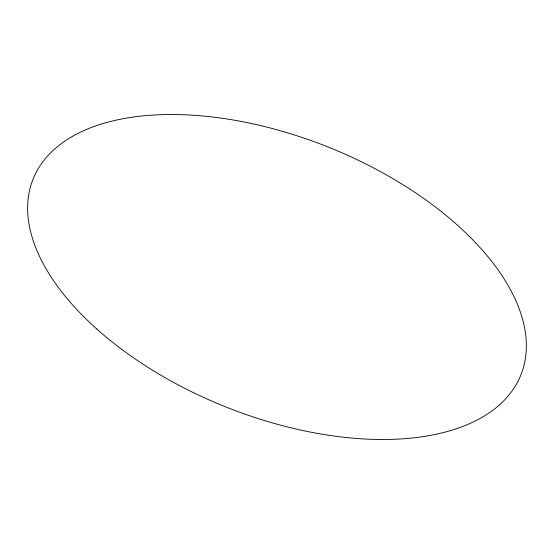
<?xml version="1.0" encoding="UTF-8"?>
<svg xmlns="http://www.w3.org/2000/svg" width="554" height="554" viewBox="0 0 554 554"><rect width="100%" height="100%" fill="white"/><g stroke="black" fill="none" stroke-linecap="round" stroke-linejoin="round"><path stroke-width="0.83" d="M96.846 329.076A262.825 139.663 21.9 0 0 516.39 384.254A262.825 139.663 21.9 0 0 217.764 117.663A262.825 139.663 21.9 0 0 96.846 329.076"/></g></svg>
